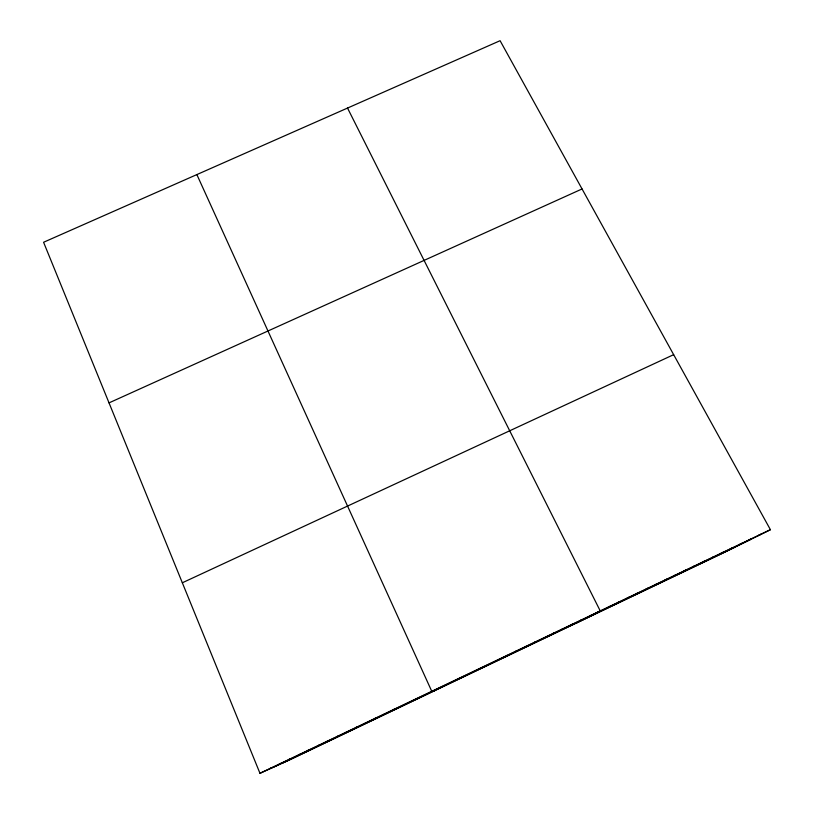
<?xml version="1.0" encoding="UTF-8"?>
<svg xmlns="http://www.w3.org/2000/svg" width="814" height="814" viewBox="0 0 814 814"><rect width="100%" height="100%" fill="white"/><g stroke="black" fill="none" stroke-linecap="round" stroke-linejoin="round"><path stroke-width="1.22" d="M506.522 655.677L507.041 655.392M515.801 651.251L516.412 650.925M525.071 646.835L525.763 646.458M534.33 642.419L535.103 642.002M543.569 638.003L544.444 637.545M552.808 633.597L553.764 633.099M562.036 629.191L563.074 628.652M571.255 624.796L572.384 624.206M580.463 620.4L581.674 619.78M589.662 616.005L590.954 615.343M576.821 622.842L600.233 610.917L347.527 108.059M608.302 607.112L609.778 606.369M617.745 602.604L619.312 601.811M627.187 598.097L628.835 597.273M636.609 593.599L638.349 592.734M646.021 589.112L647.842 588.196M655.433 584.625L657.336 583.669M664.824 580.138L666.819 579.141M674.206 575.661L676.292 574.623M683.577 571.184L685.754 570.105M692.948 566.717L695.197 565.598M702.299 562.26L704.639 561.09M711.639 557.794L714.071 556.593M720.97 553.347L723.483 552.096M730.29 548.89L732.895 547.608M739.611 544.454L742.297 543.121M748.911 540.008L751.678 538.644M758.2 535.581L761.059 534.167M770.42 529.7L720.594 554.222L290.72 759.381L259.971 773.3L43.58 242.267L500.091 40.7L770.42 529.7L259.971 773.3M272.425 767.663L750.294 539.601M282.204 763.237L734.442 547.405M182.336 582.783L673.656 354.66M109.025 402.879L582.051 188.96M269.597 768.701L271.327 767.917M279.222 764.112L280.861 763.369M288.838 759.523L290.384 758.831M298.433 754.944L299.888 754.293M308.028 750.366L309.391 749.755M317.613 745.797L318.874 745.227M327.177 741.228L328.357 740.709M336.742 736.66L337.83 736.192M346.286 732.101L347.283 731.674M355.83 727.553L356.736 727.167M365.354 723.005L366.168 722.659M374.878 718.467L375.6 718.162M384.381 713.929L385.012 713.664M393.874 709.391L394.424 709.177M434.951 690.547L431.766 691.32L196.866 174.583"/></g></svg>
